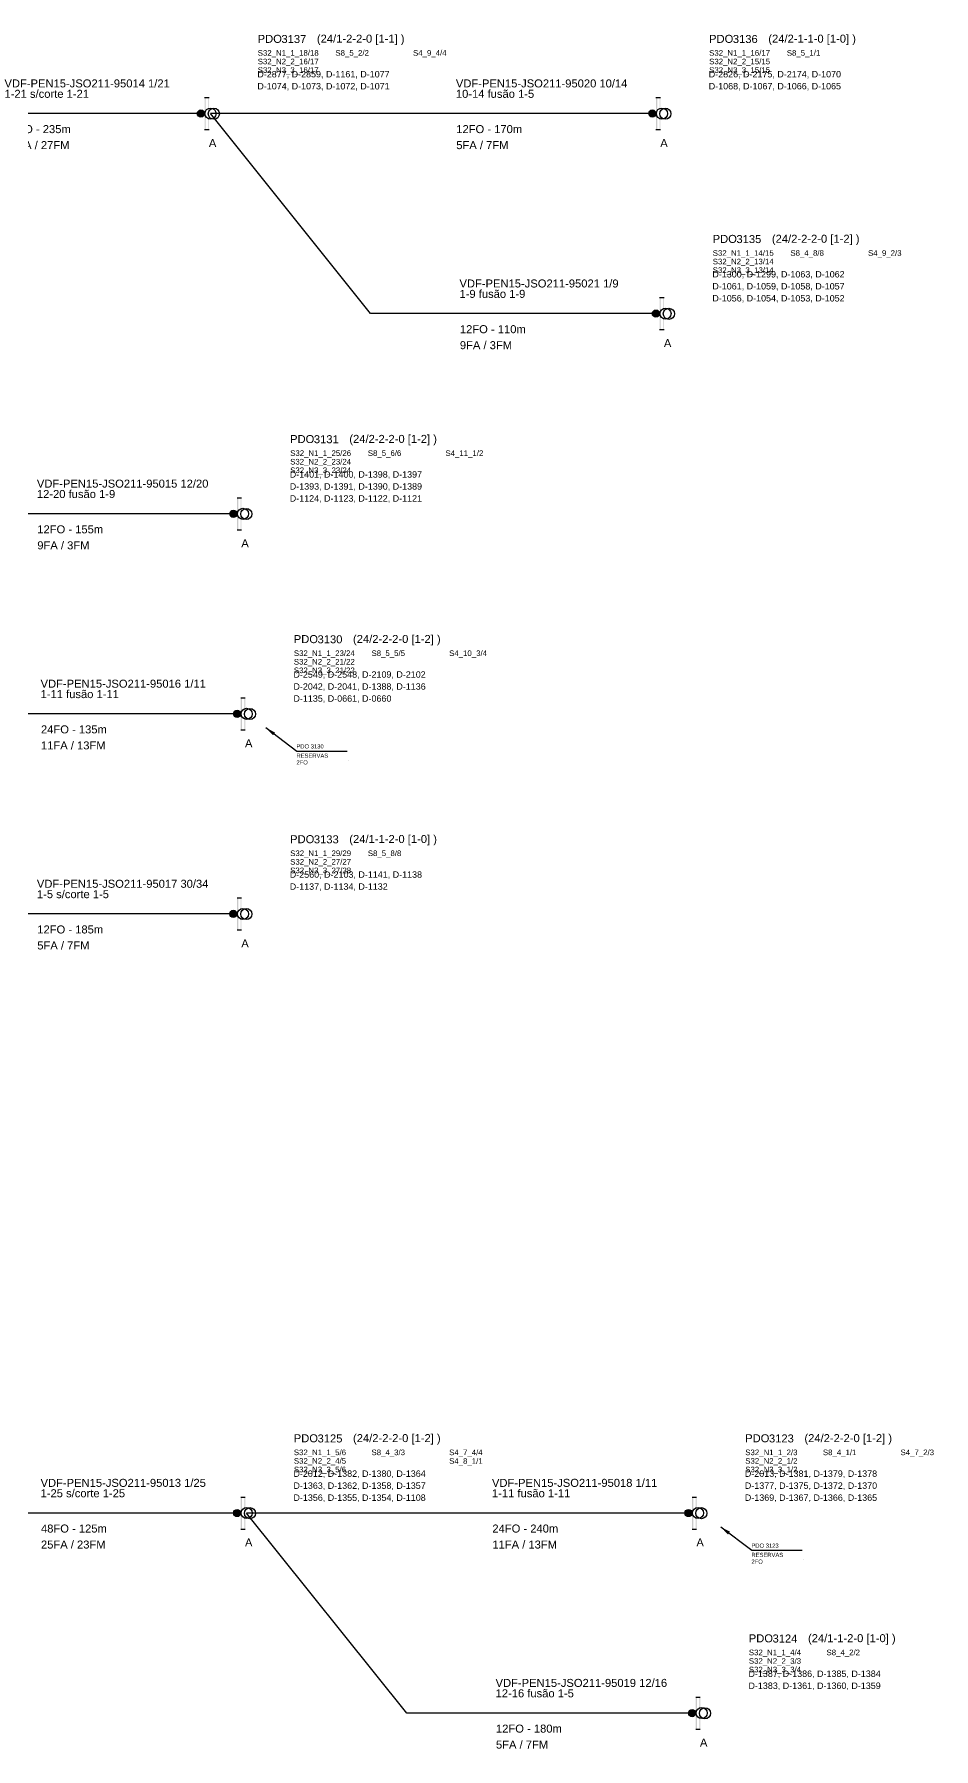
# Model space of a CAD drawing. Header units: millimetres. Extents: x 2621 to 2885, y 1959 to 2174.
# Drawn here: x 2773.1 to 2885.4, y 1959.4 to 2173.7 of the extents above; entities that cross this region are included whole.
import ezdxf
from ezdxf.enums import TextEntityAlignment as Align

# ---------------------------------------------------------------- set-up
doc = ezdxf.new("R2010")
doc.units = ezdxf.units.MM
doc.layers.get('0').update_dxf_attribs({"lineweight": 5})
for name, color, linetype in [('Rede Secundária RESERVAS', 1, 'Continuous'), ('SINOP_AÉREO', 1, 'AEREO2'), ('SINOP_PDO', 1, 'Continuous')]:
    doc.layers.add(name, color=color, linetype=linetype)
doc.styles.add('ARIAL', font='arial.ttf')
doc.styles.get("Standard").update_dxf_attribs({"font": 'arial.ttf'})
doc.styles.add('VDF', font='arial.ttf', dxfattribs={"height": 0.25})
doc.linetypes.add('AEREO2', pattern='A,1,-1,[6,LinesVod.shx,S=0,R=0,X=0,Y=0],-1,1', length=4)
doc.dimstyles.new('ISO-25', dxfattribs={"dimtxt": 2.5, "dimasz": 2.5, "dimexe": 1.25, "dimexo": 0.625, "dimtad": 1, "dimtxsty": 'Standard', "dimcen": 2.5, "dimadec": 0, "dimazin": 0, "dimtfac": 1, "dimtmove": 0, "dimatfit": 3, "dimfxl": 1, "dimarcsym": 0})

# ---------------------------------------------------------------- blocks, each defined once
blk = doc.blocks.new('*U66')
blk.add_hatch(color=256).paths.add_polyline_path([(0, 0, 1), (-0.91, 0, 1)])
for p, q in [((0, 2), (0.56, 2)), ((0, -2), (0.56, -2))]:
    blk.add_line(p, q)
blk.add_circle((-0.45, 0), 0.453)
for centre in [(0.74, 0), (1.16, -0.02)]:
    blk.add_ellipse(centre, major_axis=(0, -0.695), ratio=0.99861)
for points in [[(0, 2), (0.15, 2), (0, -2), (0.15, -2)], [(0.46, -2), (0.56, -2), (0.46, 2), (0.56, 2)]]:
    blk.add_solid(points)
at = {"insert": (6.63, 9.84), "char_height": 1, "attachment_point": 1, "style": 'VDF'}
blk.add_mtext_dynamic_manual_height_columns('PDO', width=5.1324, gutter_width=12.5, heights=[0], dxfattribs=at)
at = {"style": 'VDF'}
for tag, p, height in [('JFO_PDO', (9.6, 8.82), 1), ('(CAP/N1-N2-N3-N4)', (14.03, 8.86), 1), ('PP_R', (6.59, 7.32), 0.8), ('SPLITTERS_001', (6.64, 7.23), 0.7), ('SPLITTERS_004', (6.64, 6.16), 0.7), ('FLB', (11.42, 7.32), 0.8), ('SPLITTERS_002', (16.34, 7.23), 0.7), ('SPLITTERS_005', (16.34, 6.16), 0.7), ('SPLITTERS_003', (26.04, 7.23), 0.7), ('SPLITTERS_006', (26.04, 6.15), 0.7), ('CABO_001', (-25, 3.27), 1), ('SPLITTERS_007', (6.64, 5.09), 0.7), ('SPLITTERS_008', (16.33, 5.1), 0.7), ('SPLITTERS_009', (26.03, 5.1), 0.7), ('CABO_002', (-25, 1.97), 1), ('CABO_003', (-25, 0.67), 1), ('CABO_004', (-25, -0.63), 1), ('CABO_005', (-25, -1.93), 1), ('CABO_CAP_COP', (-24.95, -2.44), 1), ('FA_FM', (-24.95, -4.44), 1)]:
    blk.add_attdef(tag, p, '', height=height, dxfattribs=at)
at = {"color": 5, "style": 'VDF'}
for tag, p in [('EDIFICIOS_001', (6.59, 4.52)), ('EDIFICIOS_002', (6.59, 3.02)), ('EDIFICIOS_003', (6.59, 1.52)), ('EDIFICIOS_004', (6.59, 0.02)), ('EDIFICIOS_005', (6.59, -1.46)), ('EDIFICIOS_006', (6.59, -2.92))]:
    blk.add_attdef(tag, p, '', height=0.8, dxfattribs=at)
at = {"style": 'VDF'}
blk.add_attdef('MODELO', text='', height=1, dxfattribs=at).set_placement((1, -4.18), align=Align.CENTER)
blk = doc.blocks.new('*U67')
blk.add_hatch(color=256).paths.add_polyline_path([(0, 0, 1), (-0.91, 0, 1)])
for p, q in [((0, 2), (0.56, 2)), ((0, -2), (0.56, -2))]:
    blk.add_line(p, q)
blk.add_circle((-0.45, 0), 0.453)
for centre in [(0.74, 0), (1.16, -0.02)]:
    blk.add_ellipse(centre, major_axis=(0, -0.695), ratio=0.99861)
for points in [[(0, 2), (0.15, 2), (0, -2), (0.15, -2)], [(0.46, -2), (0.56, -2), (0.46, 2), (0.56, 2)]]:
    blk.add_solid(points)
at = {"insert": (6.63, 9.84), "char_height": 1, "attachment_point": 1, "style": 'VDF'}
blk.add_mtext_dynamic_manual_height_columns('PDO', width=5.1324, gutter_width=12.5, heights=[0], dxfattribs=at)
at = {"style": 'VDF'}
for tag, p, height in [('JFO_PDO', (9.6, 8.82), 1), ('(CAP/N1-N2-N3-N4)', (14.03, 8.86), 1), ('PP_R', (6.59, 7.32), 0.8), ('SPLITTERS_001', (6.64, 7.23), 0.7), ('SPLITTERS_004', (6.64, 6.16), 0.7), ('FLB', (11.42, 7.32), 0.8), ('SPLITTERS_002', (16.34, 7.23), 0.7), ('SPLITTERS_005', (16.34, 6.16), 0.7), ('SPLITTERS_003', (26.04, 7.23), 0.7), ('SPLITTERS_006', (26.04, 6.15), 0.7), ('CABO_001', (-25, 3.27), 1), ('SPLITTERS_007', (6.64, 5.09), 0.7), ('SPLITTERS_008', (16.33, 5.1), 0.7), ('SPLITTERS_009', (26.03, 5.1), 0.7), ('CABO_002', (-25, 1.97), 1), ('CABO_003', (-25, 0.67), 1), ('CABO_004', (-25, -0.63), 1), ('CABO_005', (-25, -1.93), 1), ('CABO_CAP_COP', (-24.95, -2.44), 1), ('FA_FM', (-24.95, -4.44), 1)]:
    blk.add_attdef(tag, p, '', height=height, dxfattribs=at)
at = {"color": 5, "style": 'VDF'}
for tag, p in [('EDIFICIOS_001', (6.59, 4.52)), ('EDIFICIOS_002', (6.59, 3.02)), ('EDIFICIOS_003', (6.59, 1.52)), ('EDIFICIOS_004', (6.59, 0.02)), ('EDIFICIOS_005', (6.59, -1.46)), ('EDIFICIOS_006', (6.59, -2.92))]:
    blk.add_attdef(tag, p, '', height=0.8, dxfattribs=at)
at = {"style": 'VDF'}
blk.add_attdef('MODELO', text='', height=1, dxfattribs=at).set_placement((1, -4.18), align=Align.CENTER)
blk = doc.blocks.new('*U50')
blk.add_hatch(color=256).paths.add_polyline_path([(0, 0, 1), (-0.91, 0, 1)])
for p, q in [((0, 2), (0.56, 2)), ((0, -2), (0.56, -2))]:
    blk.add_line(p, q)
blk.add_circle((-0.45, 0), 0.453)
for centre in [(0.74, 0), (1.16, -0.02)]:
    blk.add_ellipse(centre, major_axis=(0, -0.695), ratio=0.99861)
for points in [[(0, 2), (0.15, 2), (0, -2), (0.15, -2)], [(0.46, -2), (0.56, -2), (0.46, 2), (0.56, 2)]]:
    blk.add_solid(points)
at = {"insert": (6.63, 9.84), "char_height": 1, "attachment_point": 1, "style": 'VDF'}
blk.add_mtext_dynamic_manual_height_columns('PDO', width=5.1324, gutter_width=12.5, heights=[0], dxfattribs=at)
at = {"style": 'VDF'}
for tag, p, height in [('JFO_PDO', (9.6, 8.82), 1), ('(CAP/N1-N2-N3-N4)', (14.03, 8.86), 1), ('PP_R', (6.59, 7.32), 0.8), ('SPLITTERS_001', (6.64, 7.23), 0.7), ('SPLITTERS_004', (6.64, 6.16), 0.7), ('FLB', (11.42, 7.32), 0.8), ('SPLITTERS_002', (16.34, 7.23), 0.7), ('SPLITTERS_005', (16.34, 6.16), 0.7), ('SPLITTERS_003', (26.04, 7.23), 0.7), ('SPLITTERS_006', (26.04, 6.15), 0.7), ('CABO_001', (-25, 3.27), 1), ('SPLITTERS_007', (6.64, 5.09), 0.7), ('SPLITTERS_008', (16.33, 5.1), 0.7), ('SPLITTERS_009', (26.03, 5.1), 0.7), ('CABO_002', (-25, 1.97), 1), ('CABO_003', (-25, 0.67), 1), ('CABO_004', (-25, -0.63), 1), ('CABO_005', (-25, -1.93), 1), ('CABO_CAP_COP', (-24.95, -2.44), 1), ('FA_FM', (-24.95, -4.44), 1)]:
    blk.add_attdef(tag, p, '', height=height, dxfattribs=at)
at = {"color": 5, "style": 'VDF'}
for tag, p in [('EDIFICIOS_001', (6.59, 4.52)), ('EDIFICIOS_002', (6.59, 3.02)), ('EDIFICIOS_003', (6.59, 1.52)), ('EDIFICIOS_004', (6.59, 0.02)), ('EDIFICIOS_005', (6.59, -1.46)), ('EDIFICIOS_006', (6.59, -2.92))]:
    blk.add_attdef(tag, p, '', height=0.8, dxfattribs=at)
at = {"style": 'VDF'}
blk.add_attdef('MODELO', text='', height=1, dxfattribs=at).set_placement((1, -4.18), align=Align.CENTER)
blk = doc.blocks.new('*U51')
blk.add_hatch(color=256).paths.add_polyline_path([(0, 0, 1), (-0.91, 0, 1)])
for p, q in [((0, 2), (0.56, 2)), ((0, -2), (0.56, -2))]:
    blk.add_line(p, q)
blk.add_circle((-0.45, 0), 0.453)
for centre in [(0.74, 0), (1.16, -0.02)]:
    blk.add_ellipse(centre, major_axis=(0, -0.695), ratio=0.99861)
for points in [[(0, 2), (0.15, 2), (0, -2), (0.15, -2)], [(0.46, -2), (0.56, -2), (0.46, 2), (0.56, 2)]]:
    blk.add_solid(points)
at = {"insert": (6.63, 9.84), "char_height": 1, "attachment_point": 1, "style": 'VDF'}
blk.add_mtext_dynamic_manual_height_columns('PDO', width=5.1324, gutter_width=12.5, heights=[0], dxfattribs=at)
at = {"style": 'VDF'}
for tag, p, height in [('JFO_PDO', (9.6, 8.82), 1), ('(CAP/N1-N2-N3-N4)', (14.03, 8.86), 1), ('PP_R', (6.59, 7.32), 0.8), ('SPLITTERS_001', (6.64, 7.23), 0.7), ('SPLITTERS_004', (6.64, 6.16), 0.7), ('FLB', (11.42, 7.32), 0.8), ('SPLITTERS_002', (16.34, 7.23), 0.7), ('SPLITTERS_005', (16.34, 6.16), 0.7), ('SPLITTERS_003', (26.04, 7.23), 0.7), ('SPLITTERS_006', (26.04, 6.15), 0.7), ('CABO_001', (-25, 3.27), 1), ('SPLITTERS_007', (6.64, 5.09), 0.7), ('SPLITTERS_008', (16.33, 5.1), 0.7), ('SPLITTERS_009', (26.03, 5.1), 0.7), ('CABO_002', (-25, 1.97), 1), ('CABO_003', (-25, 0.67), 1), ('CABO_004', (-25, -0.63), 1), ('CABO_005', (-25, -1.93), 1), ('CABO_CAP_COP', (-24.95, -2.44), 1), ('FA_FM', (-24.95, -4.44), 1)]:
    blk.add_attdef(tag, p, '', height=height, dxfattribs=at)
at = {"color": 5, "style": 'VDF'}
for tag, p in [('EDIFICIOS_001', (6.59, 4.52)), ('EDIFICIOS_002', (6.59, 3.02)), ('EDIFICIOS_003', (6.59, 1.52)), ('EDIFICIOS_004', (6.59, 0.02)), ('EDIFICIOS_005', (6.59, -1.46)), ('EDIFICIOS_006', (6.59, -2.92))]:
    blk.add_attdef(tag, p, '', height=0.8, dxfattribs=at)
at = {"style": 'VDF'}
blk.add_attdef('MODELO', text='', height=1, dxfattribs=at).set_placement((1, -4.18), align=Align.CENTER)
blk = doc.blocks.new('*U55')
blk.add_hatch(color=256).paths.add_polyline_path([(0, 0, 1), (-0.91, 0, 1)])
for p, q in [((0, 2), (0.56, 2)), ((0, -2), (0.56, -2))]:
    blk.add_line(p, q)
blk.add_circle((-0.45, 0), 0.453)
for centre in [(0.74, 0), (1.16, -0.02)]:
    blk.add_ellipse(centre, major_axis=(0, -0.695), ratio=0.99861)
for points in [[(0, 2), (0.15, 2), (0, -2), (0.15, -2)], [(0.46, -2), (0.56, -2), (0.46, 2), (0.56, 2)]]:
    blk.add_solid(points)
at = {"insert": (6.63, 9.84), "char_height": 1, "attachment_point": 1, "style": 'VDF'}
blk.add_mtext_dynamic_manual_height_columns('PDO', width=5.1324, gutter_width=12.5, heights=[0], dxfattribs=at)
at = {"style": 'VDF'}
for tag, p, height in [('JFO_PDO', (9.6, 8.82), 1), ('(CAP/N1-N2-N3-N4)', (14.03, 8.86), 1), ('PP_R', (6.59, 7.32), 0.8), ('SPLITTERS_001', (6.64, 7.23), 0.7), ('SPLITTERS_004', (6.64, 6.16), 0.7), ('FLB', (11.42, 7.32), 0.8), ('SPLITTERS_002', (16.34, 7.23), 0.7), ('SPLITTERS_005', (16.34, 6.16), 0.7), ('SPLITTERS_003', (26.04, 7.23), 0.7), ('SPLITTERS_006', (26.04, 6.15), 0.7), ('CABO_001', (-25, 3.27), 1), ('SPLITTERS_007', (6.64, 5.09), 0.7), ('SPLITTERS_008', (16.33, 5.1), 0.7), ('SPLITTERS_009', (26.03, 5.1), 0.7), ('CABO_002', (-25, 1.97), 1), ('CABO_003', (-25, 0.67), 1), ('CABO_004', (-25, -0.63), 1), ('CABO_005', (-25, -1.93), 1), ('CABO_CAP_COP', (-24.95, -2.44), 1), ('FA_FM', (-24.95, -4.44), 1)]:
    blk.add_attdef(tag, p, '', height=height, dxfattribs=at)
at = {"color": 5, "style": 'VDF'}
for tag, p in [('EDIFICIOS_001', (6.59, 4.52)), ('EDIFICIOS_002', (6.59, 3.02)), ('EDIFICIOS_003', (6.59, 1.52)), ('EDIFICIOS_004', (6.59, 0.02)), ('EDIFICIOS_005', (6.59, -1.46)), ('EDIFICIOS_006', (6.59, -2.92))]:
    blk.add_attdef(tag, p, '', height=0.8, dxfattribs=at)
at = {"style": 'VDF'}
blk.add_attdef('MODELO', text='', height=1, dxfattribs=at).set_placement((1, -4.18), align=Align.CENTER)
blk = doc.blocks.new('*U57')
blk.add_hatch(color=256).paths.add_polyline_path([(0, 0, 1), (-0.91, 0, 1)])
for p, q in [((0, 2), (0.56, 2)), ((0, -2), (0.56, -2))]:
    blk.add_line(p, q)
blk.add_circle((-0.45, 0), 0.453)
for centre in [(0.74, 0), (1.16, -0.02)]:
    blk.add_ellipse(centre, major_axis=(0, -0.695), ratio=0.99861)
for points in [[(0, 2), (0.15, 2), (0, -2), (0.15, -2)], [(0.46, -2), (0.56, -2), (0.46, 2), (0.56, 2)]]:
    blk.add_solid(points)
at = {"insert": (6.63, 9.84), "char_height": 1, "attachment_point": 1, "style": 'VDF'}
blk.add_mtext_dynamic_manual_height_columns('PDO', width=5.1324, gutter_width=12.5, heights=[0], dxfattribs=at)
at = {"style": 'VDF'}
for tag, p, height in [('JFO_PDO', (9.6, 8.82), 1), ('(CAP/N1-N2-N3-N4)', (14.03, 8.86), 1), ('PP_R', (6.59, 7.32), 0.8), ('SPLITTERS_001', (6.64, 7.23), 0.7), ('SPLITTERS_004', (6.64, 6.16), 0.7), ('FLB', (11.42, 7.32), 0.8), ('SPLITTERS_002', (16.34, 7.23), 0.7), ('SPLITTERS_005', (16.34, 6.16), 0.7), ('SPLITTERS_003', (26.04, 7.23), 0.7), ('SPLITTERS_006', (26.04, 6.15), 0.7), ('CABO_001', (-25, 3.27), 1), ('SPLITTERS_007', (6.64, 5.09), 0.7), ('SPLITTERS_008', (16.33, 5.1), 0.7), ('SPLITTERS_009', (26.03, 5.1), 0.7), ('CABO_002', (-25, 1.97), 1), ('CABO_003', (-25, 0.67), 1), ('CABO_004', (-25, -0.63), 1), ('CABO_005', (-25, -1.93), 1), ('CABO_CAP_COP', (-24.95, -2.44), 1), ('FA_FM', (-24.95, -4.44), 1)]:
    blk.add_attdef(tag, p, '', height=height, dxfattribs=at)
at = {"color": 5, "style": 'VDF'}
for tag, p in [('EDIFICIOS_001', (6.59, 4.52)), ('EDIFICIOS_002', (6.59, 3.02)), ('EDIFICIOS_003', (6.59, 1.52)), ('EDIFICIOS_004', (6.59, 0.02)), ('EDIFICIOS_005', (6.59, -1.46)), ('EDIFICIOS_006', (6.59, -2.92))]:
    blk.add_attdef(tag, p, '', height=0.8, dxfattribs=at)
at = {"style": 'VDF'}
blk.add_attdef('MODELO', text='', height=1, dxfattribs=at).set_placement((1, -4.18), align=Align.CENTER)
blk = doc.blocks.new('*U58')
blk.add_hatch(color=256).paths.add_polyline_path([(0, 0, 1), (-0.91, 0, 1)])
for p, q in [((0, 2), (0.56, 2)), ((0, -2), (0.56, -2))]:
    blk.add_line(p, q)
blk.add_circle((-0.45, 0), 0.453)
for centre in [(0.74, 0), (1.16, -0.02)]:
    blk.add_ellipse(centre, major_axis=(0, -0.695), ratio=0.99861)
for points in [[(0, 2), (0.15, 2), (0, -2), (0.15, -2)], [(0.46, -2), (0.56, -2), (0.46, 2), (0.56, 2)]]:
    blk.add_solid(points)
at = {"insert": (6.63, 9.84), "char_height": 1, "attachment_point": 1, "style": 'VDF'}
blk.add_mtext_dynamic_manual_height_columns('PDO', width=5.1324, gutter_width=12.5, heights=[0], dxfattribs=at)
at = {"style": 'VDF'}
for tag, p, height in [('JFO_PDO', (9.6, 8.82), 1), ('(CAP/N1-N2-N3-N4)', (14.03, 8.86), 1), ('PP_R', (6.59, 7.32), 0.8), ('SPLITTERS_001', (6.64, 7.23), 0.7), ('SPLITTERS_004', (6.64, 6.16), 0.7), ('FLB', (11.42, 7.32), 0.8), ('SPLITTERS_002', (16.34, 7.23), 0.7), ('SPLITTERS_005', (16.34, 6.16), 0.7), ('SPLITTERS_003', (26.04, 7.23), 0.7), ('SPLITTERS_006', (26.04, 6.15), 0.7), ('CABO_001', (-25, 3.27), 1), ('SPLITTERS_007', (6.64, 5.09), 0.7), ('SPLITTERS_008', (16.33, 5.1), 0.7), ('SPLITTERS_009', (26.03, 5.1), 0.7), ('CABO_002', (-25, 1.97), 1), ('CABO_003', (-25, 0.67), 1), ('CABO_004', (-25, -0.63), 1), ('CABO_005', (-25, -1.93), 1), ('CABO_CAP_COP', (-24.95, -2.44), 1), ('FA_FM', (-24.95, -4.44), 1)]:
    blk.add_attdef(tag, p, '', height=height, dxfattribs=at)
at = {"color": 5, "style": 'VDF'}
for tag, p in [('EDIFICIOS_001', (6.59, 4.52)), ('EDIFICIOS_002', (6.59, 3.02)), ('EDIFICIOS_003', (6.59, 1.52)), ('EDIFICIOS_004', (6.59, 0.02)), ('EDIFICIOS_005', (6.59, -1.46)), ('EDIFICIOS_006', (6.59, -2.92))]:
    blk.add_attdef(tag, p, '', height=0.8, dxfattribs=at)
at = {"style": 'VDF'}
blk.add_attdef('MODELO', text='', height=1, dxfattribs=at).set_placement((1, -4.18), align=Align.CENTER)
blk = doc.blocks.new('*U59')
blk.add_hatch(color=256).paths.add_polyline_path([(0, 0, 1), (-0.91, 0, 1)])
for p, q in [((0, 2), (0.56, 2)), ((0, -2), (0.56, -2))]:
    blk.add_line(p, q)
blk.add_circle((-0.45, 0), 0.453)
for centre in [(0.74, 0), (1.16, -0.02)]:
    blk.add_ellipse(centre, major_axis=(0, -0.695), ratio=0.99861)
for points in [[(0, 2), (0.15, 2), (0, -2), (0.15, -2)], [(0.46, -2), (0.56, -2), (0.46, 2), (0.56, 2)]]:
    blk.add_solid(points)
at = {"insert": (6.63, 9.84), "char_height": 1, "attachment_point": 1, "style": 'VDF'}
blk.add_mtext_dynamic_manual_height_columns('PDO', width=5.1324, gutter_width=12.5, heights=[0], dxfattribs=at)
at = {"style": 'VDF'}
for tag, p, height in [('JFO_PDO', (9.6, 8.82), 1), ('(CAP/N1-N2-N3-N4)', (14.03, 8.86), 1), ('PP_R', (6.59, 7.32), 0.8), ('SPLITTERS_001', (6.64, 7.23), 0.7), ('SPLITTERS_004', (6.64, 6.16), 0.7), ('FLB', (11.42, 7.32), 0.8), ('SPLITTERS_002', (16.34, 7.23), 0.7), ('SPLITTERS_005', (16.34, 6.16), 0.7), ('SPLITTERS_003', (26.04, 7.23), 0.7), ('SPLITTERS_006', (26.04, 6.15), 0.7), ('CABO_001', (-25, 3.27), 1), ('SPLITTERS_007', (6.64, 5.09), 0.7), ('SPLITTERS_008', (16.33, 5.1), 0.7), ('SPLITTERS_009', (26.03, 5.1), 0.7), ('CABO_002', (-25, 1.97), 1), ('CABO_003', (-25, 0.67), 1), ('CABO_004', (-25, -0.63), 1), ('CABO_005', (-25, -1.93), 1), ('CABO_CAP_COP', (-24.95, -2.44), 1), ('FA_FM', (-24.95, -4.44), 1)]:
    blk.add_attdef(tag, p, '', height=height, dxfattribs=at)
at = {"color": 5, "style": 'VDF'}
for tag, p in [('EDIFICIOS_001', (6.59, 4.52)), ('EDIFICIOS_002', (6.59, 3.02)), ('EDIFICIOS_003', (6.59, 1.52)), ('EDIFICIOS_004', (6.59, 0.02)), ('EDIFICIOS_005', (6.59, -1.46)), ('EDIFICIOS_006', (6.59, -2.92))]:
    blk.add_attdef(tag, p, '', height=0.8, dxfattribs=at)
at = {"style": 'VDF'}
blk.add_attdef('MODELO', text='', height=1, dxfattribs=at).set_placement((1, -4.18), align=Align.CENTER)
blk = doc.blocks.new('*U53')
blk.add_hatch(color=256).paths.add_polyline_path([(0, 0, 1), (-0.91, 0, 1)])
for p, q in [((0, 2), (0.56, 2)), ((0, -2), (0.56, -2))]:
    blk.add_line(p, q)
blk.add_circle((-0.45, 0), 0.453)
for centre in [(0.74, 0), (1.16, -0.02)]:
    blk.add_ellipse(centre, major_axis=(0, -0.695), ratio=0.99861)
for points in [[(0, 2), (0.15, 2), (0, -2), (0.15, -2)], [(0.46, -2), (0.56, -2), (0.46, 2), (0.56, 2)]]:
    blk.add_solid(points)
at = {"insert": (6.63, 9.84), "char_height": 1, "attachment_point": 1, "style": 'VDF'}
blk.add_mtext_dynamic_manual_height_columns('PDO', width=5.1324, gutter_width=12.5, heights=[0], dxfattribs=at)
at = {"style": 'VDF'}
for tag, p, height in [('JFO_PDO', (9.6, 8.82), 1), ('(CAP/N1-N2-N3-N4)', (14.03, 8.86), 1), ('PP_R', (6.59, 7.32), 0.8), ('SPLITTERS_001', (6.64, 7.23), 0.7), ('SPLITTERS_004', (6.64, 6.16), 0.7), ('FLB', (11.42, 7.32), 0.8), ('SPLITTERS_002', (16.34, 7.23), 0.7), ('SPLITTERS_005', (16.34, 6.16), 0.7), ('SPLITTERS_003', (26.04, 7.23), 0.7), ('SPLITTERS_006', (26.04, 6.15), 0.7), ('CABO_001', (-25, 3.27), 1), ('SPLITTERS_007', (6.64, 5.09), 0.7), ('SPLITTERS_008', (16.33, 5.1), 0.7), ('SPLITTERS_009', (26.03, 5.1), 0.7), ('CABO_002', (-25, 1.97), 1), ('CABO_003', (-25, 0.67), 1), ('CABO_004', (-25, -0.63), 1), ('CABO_005', (-25, -1.93), 1), ('CABO_CAP_COP', (-24.95, -2.44), 1), ('FA_FM', (-24.95, -4.44), 1)]:
    blk.add_attdef(tag, p, '', height=height, dxfattribs=at)
at = {"color": 5, "style": 'VDF'}
for tag, p in [('EDIFICIOS_001', (6.59, 4.52)), ('EDIFICIOS_002', (6.59, 3.02)), ('EDIFICIOS_003', (6.59, 1.52)), ('EDIFICIOS_004', (6.59, 0.02)), ('EDIFICIOS_005', (6.59, -1.46)), ('EDIFICIOS_006', (6.59, -2.92))]:
    blk.add_attdef(tag, p, '', height=0.8, dxfattribs=at)
at = {"style": 'VDF'}
blk.add_attdef('MODELO', text='', height=1, dxfattribs=at).set_placement((1, -4.18), align=Align.CENTER)
blk = doc.blocks.new('*U54')
at = {"layer": 'Rede Secundária RESERVAS'}
blk.add_line((15.93, -6.24), (15.93, -6.24), dxfattribs=at)
blk.add_lwpolyline([(5.99, -4.49), (15.64, -4.49)], dxfattribs=at)
at = {"layer": 'Rede Secundária RESERVAS', "style": 'ARIAL'}
blk.add_text('RESERVAS', height=0.8, dxfattribs=at).set_placement((5.91, -4.98), align=Align.TOP_LEFT)
for tag, p in [('FIBRA', (5.91, -4)), ('RS1', (5.91, -7.07)), ('E1', (16.37, -7.07)), ('RS2', (5.91, -8.36)), ('RS3', (5.91, -9.65)), ('E2', (16.37, -8.36)), ('E3', (16.37, -9.65)), ('RS4', (5.91, -10.94)), ('RS5', (5.91, -12.24)), ('RS6', (5.91, -13.53)), ('E4', (16.37, -10.94)), ('E5', (16.37, -12.24)), ('E6', (16.37, -13.53))]:
    blk.add_attdef(tag, p, '', height=0.8, dxfattribs=at)
at = {"layer": 'Rede Secundária RESERVAS'}
blk.add_leader([(0, 0), (5.99, -4.49)], dimstyle='ISO-25', override={"dimasz": 2, "dimzin": 0}, dxfattribs=at)
blk = doc.blocks.new('*U52')
at = {"layer": 'Rede Secundária RESERVAS'}
blk.add_line((15.93, -6.24), (15.93, -6.24), dxfattribs=at)
blk.add_lwpolyline([(5.99, -4.49), (15.64, -4.49)], dxfattribs=at)
at = {"layer": 'Rede Secundária RESERVAS', "style": 'ARIAL'}
blk.add_text('RESERVAS', height=0.8, dxfattribs=at).set_placement((5.91, -4.98), align=Align.TOP_LEFT)
for tag, p in [('FIBRA', (5.91, -4)), ('RS1', (5.91, -7.07)), ('E1', (16.37, -7.07)), ('RS2', (5.91, -8.36)), ('RS3', (5.91, -9.65)), ('E2', (16.37, -8.36)), ('E3', (16.37, -9.65)), ('RS4', (5.91, -10.94)), ('RS5', (5.91, -12.24)), ('RS6', (5.91, -13.53)), ('E4', (16.37, -10.94)), ('E5', (16.37, -12.24)), ('E6', (16.37, -13.53))]:
    blk.add_attdef(tag, p, '', height=0.8, dxfattribs=at)
at = {"layer": 'Rede Secundária RESERVAS'}
blk.add_leader([(0, 0), (5.99, -4.49)], dimstyle='ISO-25', override={"dimasz": 2, "dimzin": 0}, dxfattribs=at)

msp = doc.modelspace()

# ---------------------------------------------------------------- linework, layer by layer
at = {"layer": 'SINOP_AÉREO', "linetype": 'AEREO2'}
for points in [[(2794.35, 2163.76), (2738.69, 2163.76)], [(2850.74, 2163.76), (2795.09, 2163.76)], [(2850.74, 2138.76), (2815.09, 2138.76), (2795.09, 2163.76)], [(2798.4, 2113.75), (2742.75, 2113.75)], [(2798.4, 2088.75), (2762.75, 2088.75), (2742.75, 2113.75)], [(2798.4, 2063.75), (2742.75, 2063.75)], [(2798.86, 1988.89), (2743.2, 1988.89)], [(2855.25, 1988.89), (2799.6, 1988.89)], [(2855.25, 1963.89), (2819.6, 1963.89), (2799.6, 1988.89)]]:
    msp.add_lwpolyline(points, dxfattribs=at)

# ---------------------------------------------------------------- block references
at = {"layer": 'Rede Secundária RESERVAS', "ltscale": 3, "xscale": 0.650962422855753, "yscale": 0.650962422855753, "zscale": 0.650962422855753}
for name, p, values in [('*U52', (2801.98, 2087.03), {'FIBRA': 'PDO 3130', 'RS1': '2FO'}), ('*U54', (2858.82, 1987.16), {'FIBRA': 'PDO 3123', 'RS1': '2FO'})]:
    msp.add_blockref(name, p, dxfattribs=at).add_auto_attribs(values)
at = {"layer": 'SINOP_PDO'}
for name, p, values in [('*U57', (2794.35, 2163.76), {'JFO_PDO': '3137', 'MODELO': 'A', 'CABO_001': 'VDF-PEN15-JSO211-95014 1/21', 'CABO_002': '1-21 s/corte 1-21', 'FA_FM': '21FA / 27FM', 'CABO_CAP_COP': '48FO - 235m', '(CAP/N1-N2-N3-N4)': '(24/1-2-2-0 [1-1] )', 'SPLITTERS_001': 'S32_N1_1_18/18', 'SPLITTERS_002': 'S8_5_2/2', 'SPLITTERS_003': 'S4_9_4/4', 'SPLITTERS_004': 'S32_N2_2_16/17', 'SPLITTERS_007': 'S32_N3_3_16/17', 'EDIFICIOS_001': 'D-2877, D-2859, D-1161, D-1077', 'EDIFICIOS_002': 'D-1074, D-1073, D-1072, D-1071'}), ('*U58', (2850.74, 2163.76), {'JFO_PDO': '3136', 'MODELO': 'A', 'CABO_001': 'VDF-PEN15-JSO211-95020 10/14', 'CABO_002': '10-14 fusão 1-5', 'FA_FM': '5FA / 7FM', 'CABO_CAP_COP': '12FO - 170m', '(CAP/N1-N2-N3-N4)': '(24/2-1-1-0 [1-0] )', 'SPLITTERS_001': 'S32_N1_1_16/17', 'SPLITTERS_002': 'S8_5_1/1', 'SPLITTERS_004': 'S32_N2_2_15/15', 'SPLITTERS_007': 'S32_N3_3_15/15', 'EDIFICIOS_001': 'D-2826, D-2175, D-2174, D-1070', 'EDIFICIOS_002': 'D-1068, D-1067, D-1066, D-1065'}), ('*U59', (2851.19, 2138.76), {'JFO_PDO': '3135', 'MODELO': 'A', 'CABO_001': 'VDF-PEN15-JSO211-95021 1/9', 'CABO_002': '1-9 fusão 1-9', 'FA_FM': '9FA / 3FM', 'CABO_CAP_COP': '12FO - 110m', '(CAP/N1-N2-N3-N4)': '(24/2-2-2-0 [1-2] )', 'SPLITTERS_001': 'S32_N1_1_14/15', 'SPLITTERS_002': 'S8_4_8/8', 'SPLITTERS_003': 'S4_9_2/3', 'SPLITTERS_004': 'S32_N2_2_13/14', 'SPLITTERS_007': 'S32_N3_3_13/14', 'EDIFICIOS_001': 'D-1300, D-1299, D-1063, D-1062', 'EDIFICIOS_002': 'D-1061, D-1059, D-1058, D-1057', 'EDIFICIOS_003': 'D-1056, D-1054, D-1053, D-1052'}), ('*U66', (2798.4, 2113.75), {'JFO_PDO': '3131', 'MODELO': 'A', 'CABO_001': 'VDF-PEN15-JSO211-95015 12/20', 'CABO_002': '12-20 fusão 1-9', 'FA_FM': '9FA / 3FM', 'CABO_CAP_COP': '12FO - 155m', '(CAP/N1-N2-N3-N4)': '(24/2-2-2-0 [1-2] )', 'SPLITTERS_001': 'S32_N1_1_25/26', 'SPLITTERS_002': 'S8_5_6/6', 'SPLITTERS_003': 'S4_11_1/2', 'SPLITTERS_004': 'S32_N2_2_23/24', 'SPLITTERS_007': 'S32_N3_3_23/24', 'EDIFICIOS_001': 'D-1401, D-1400, D-1398, D-1397', 'EDIFICIOS_002': 'D-1393, D-1391, D-1390, D-1389', 'EDIFICIOS_003': 'D-1124, D-1123, D-1122, D-1121'}), ('*U67', (2798.86, 2088.75), {'JFO_PDO': '3130', 'MODELO': 'A', 'CABO_001': 'VDF-PEN15-JSO211-95016 1/11', 'CABO_002': '1-11 fusão 1-11', 'FA_FM': '11FA / 13FM', 'CABO_CAP_COP': '24FO - 135m', '(CAP/N1-N2-N3-N4)': '(24/2-2-2-0 [1-2] )', 'SPLITTERS_001': 'S32_N1_1_23/24', 'SPLITTERS_002': 'S8_5_5/5', 'SPLITTERS_003': 'S4_10_3/4', 'SPLITTERS_004': 'S32_N2_2_21/22', 'SPLITTERS_007': 'S32_N3_3_21/22', 'EDIFICIOS_001': 'D-2549, D-2548, D-2109, D-2102', 'EDIFICIOS_002': 'D-2042, D-2041, D-1388, D-1136', 'EDIFICIOS_003': 'D-1135, D-0661, D-0660'}), ('*U53', (2798.4, 2063.75), {'JFO_PDO': '3133', 'MODELO': 'A', 'CABO_001': 'VDF-PEN15-JSO211-95017 30/34', 'CABO_002': '1-5 s/corte 1-5', 'FA_FM': '5FA / 7FM', 'CABO_CAP_COP': '12FO - 185m', '(CAP/N1-N2-N3-N4)': '(24/1-1-2-0 [1-0] )', 'SPLITTERS_001': 'S32_N1_1_29/29', 'SPLITTERS_002': 'S8_5_8/8', 'SPLITTERS_004': 'S32_N2_2_27/27', 'SPLITTERS_007': 'S32_N3_3_27/28', 'EDIFICIOS_001': 'D-2560, D-2103, D-1141, D-1138', 'EDIFICIOS_002': 'D-1137, D-1134, D-1132'}), ('*U50', (2798.86, 1988.89), {'JFO_PDO': '3125', 'MODELO': 'A', 'CABO_001': 'VDF-PEN15-JSO211-95013 1/25', 'CABO_002': '1-25 s/corte 1-25', 'FA_FM': '25FA / 23FM', 'CABO_CAP_COP': '48FO - 125m', '(CAP/N1-N2-N3-N4)': '(24/2-2-2-0 [1-2] )', 'SPLITTERS_001': 'S32_N1_1_5/6', 'SPLITTERS_002': 'S8_4_3/3', 'SPLITTERS_003': 'S4_7_4/4', 'SPLITTERS_004': 'S32_N2_2_4/5', 'SPLITTERS_006': 'S4_8_1/1', 'SPLITTERS_007': 'S32_N3_3_5/6', 'EDIFICIOS_001': 'D-2012, D-1382, D-1380, D-1364', 'EDIFICIOS_002': 'D-1363, D-1362, D-1358, D-1357', 'EDIFICIOS_003': 'D-1356, D-1355, D-1354, D-1108'}), ('*U51', (2855.25, 1988.89), {'JFO_PDO': '3123', 'MODELO': 'A', 'CABO_001': 'VDF-PEN15-JSO211-95018 1/11', 'CABO_002': '1-11 fusão 1-11', 'FA_FM': '11FA / 13FM', 'CABO_CAP_COP': '24FO - 240m', '(CAP/N1-N2-N3-N4)': '(24/2-2-2-0 [1-2] )', 'SPLITTERS_001': 'S32_N1_1_2/3', 'SPLITTERS_002': 'S8_4_1/1', 'SPLITTERS_003': 'S4_7_2/3', 'SPLITTERS_004': 'S32_N2_2_1/2', 'SPLITTERS_007': 'S32_N3_3_1/2', 'EDIFICIOS_001': 'D-2013, D-1381, D-1379, D-1378', 'EDIFICIOS_002': 'D-1377, D-1375, D-1372, D-1370', 'EDIFICIOS_003': 'D-1369, D-1367, D-1366, D-1365'}), ('*U55', (2855.7, 1963.89), {'JFO_PDO': '3124', 'MODELO': 'A', 'CABO_001': 'VDF-PEN15-JSO211-95019 12/16', 'CABO_002': '12-16 fusão 1-5', 'FA_FM': '5FA / 7FM', 'CABO_CAP_COP': '12FO - 180m', '(CAP/N1-N2-N3-N4)': '(24/1-1-2-0 [1-0] )', 'SPLITTERS_001': 'S32_N1_1_4/4', 'SPLITTERS_002': 'S8_4_2/2', 'SPLITTERS_004': 'S32_N2_2_3/3', 'SPLITTERS_007': 'S32_N3_3_3/4', 'EDIFICIOS_001': 'D-1387, D-1386, D-1385, D-1384', 'EDIFICIOS_002': 'D-1383, D-1361, D-1360, D-1359'})]:
    msp.add_blockref(name, p, dxfattribs=at).add_auto_attribs(values)

doc.saveas('drawing.dxf')
